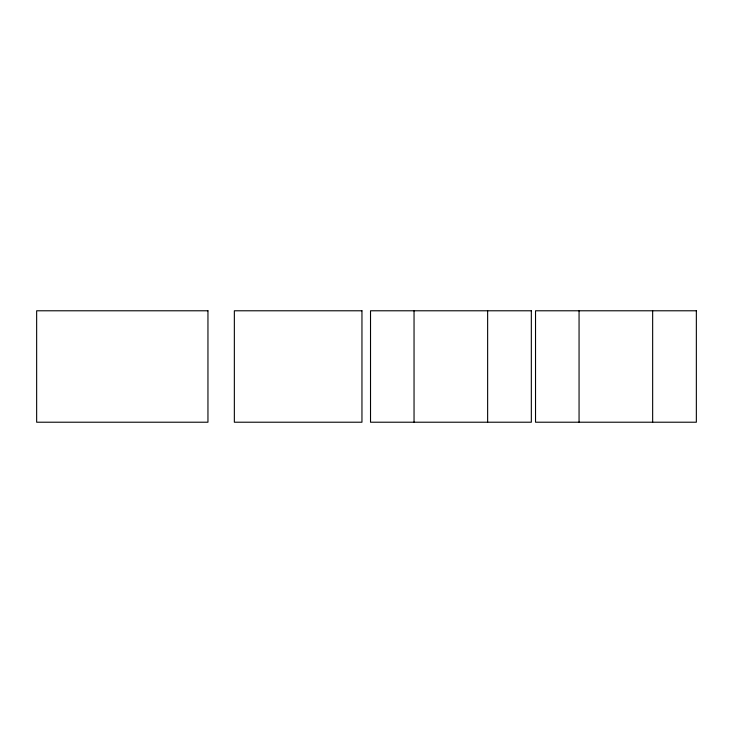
<?xml version="1.0" encoding="UTF-8"?>
<svg xmlns="http://www.w3.org/2000/svg" width="733" height="733" viewBox="0 0 733 733"><rect width="100%" height="100%" fill="white"/><g stroke="black" fill="none" stroke-linecap="round" stroke-linejoin="round"><path stroke-width="1.1" d="M652.654 310.783L652.654 422.217M579.061 310.783L579.061 422.217M487.637 310.783L487.637 422.217M414.044 310.783L414.044 422.217M207.952 310.783L36.65 310.783L36.65 422.217L207.952 422.217L207.952 310.783M361.955 310.783L234.349 310.783L234.349 422.217L361.955 422.217L361.955 310.783M531.333 310.783L370.522 310.783L370.522 422.217L531.333 422.217L531.333 310.783M696.35 310.783L535.53 310.783L535.53 422.217L696.35 422.217L696.35 310.783"/></g></svg>
